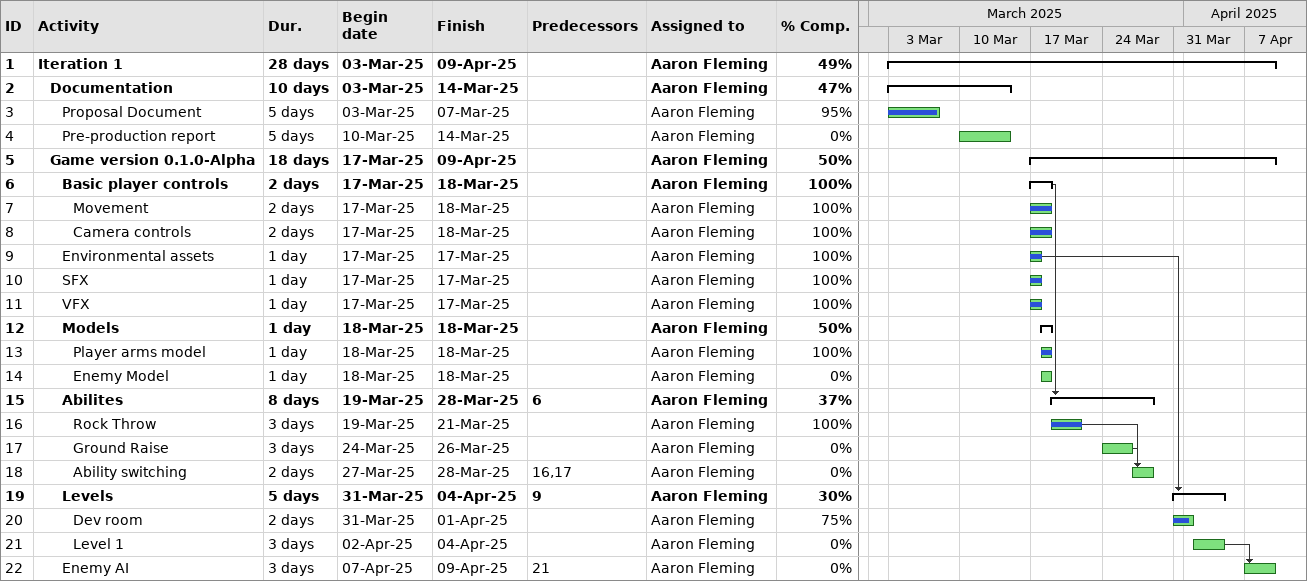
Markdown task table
| ID | Level | Task | Duration | Start | Finish | Predecessors | Resources | % complete |
|---|---|---|---|---|---|---|---|---|
| 1 | 1 | **Iteration 1** | 28d | 2025-03-03 | 2025-04-09 |  | Aaron Fleming | 49 |
| 2 | 2 | **Documentation** | 10d | 2025-03-03 | 2025-03-14 |  | Aaron Fleming | 47 |
| 3 | 3 | Proposal Document | 5d | 2025-03-03 | 2025-03-07 |  | Aaron Fleming | 95 |
| 4 | 3 | Pre-production report | 5d | 2025-03-10 | 2025-03-14 |  | Aaron Fleming | 0 |
| 5 | 2 | **Game version 0.1.0-Alpha** | 18d | 2025-03-17 | 2025-04-09 |  | Aaron Fleming | 50 |
| 6 | 3 | **Basic player controls** | 2d | 2025-03-17 | 2025-03-18 |  | Aaron Fleming | 100 |
| 7 | 4 | Movement | 2d | 2025-03-17 | 2025-03-18 |  | Aaron Fleming | 100 |
| 8 | 4 | Camera controls | 2d | 2025-03-17 | 2025-03-18 |  | Aaron Fleming | 100 |
| 9 | 3 | Environmental assets | 1d | 2025-03-17 | 2025-03-17 |  | Aaron Fleming | 100 |
| 10 | 3 | SFX | 1d | 2025-03-17 | 2025-03-17 |  | Aaron Fleming | 100 |
| 11 | 3 | VFX | 1d | 2025-03-17 | 2025-03-17 |  | Aaron Fleming | 100 |
| 12 | 3 | **Models** | 1d | 2025-03-18 | 2025-03-18 |  | Aaron Fleming | 50 |
| 13 | 4 | Player arms model | 1d | 2025-03-18 | 2025-03-18 |  | Aaron Fleming | 100 |
| 14 | 4 | Enemy Model | 1d | 2025-03-18 | 2025-03-18 |  | Aaron Fleming | 0 |
| 15 | 3 | **Abilites** | 8d | 2025-03-19 | 2025-03-28 | 6 | Aaron Fleming | 37 |
| 16 | 4 | Rock Throw | 3d | 2025-03-19 | 2025-03-21 |  | Aaron Fleming | 100 |
| 17 | 4 | Ground Raise | 3d | 2025-03-24 | 2025-03-26 |  | Aaron Fleming | 0 |
| 18 | 4 | Ability switching | 2d | 2025-03-27 | 2025-03-28 | 16, 17 | Aaron Fleming | 0 |
| 19 | 3 | **Levels** | 5d | 2025-03-31 | 2025-04-04 | 9 | Aaron Fleming | 30 |
| 20 | 4 | Dev room | 2d | 2025-03-31 | 2025-04-01 |  | Aaron Fleming | 75 |
| 21 | 4 | Level 1 | 3d | 2025-04-02 | 2025-04-04 |  | Aaron Fleming | 0 |
| 22 | 3 | Enemy AI | 3d | 2025-04-07 | 2025-04-09 | 21 | Aaron Fleming | 0 |
